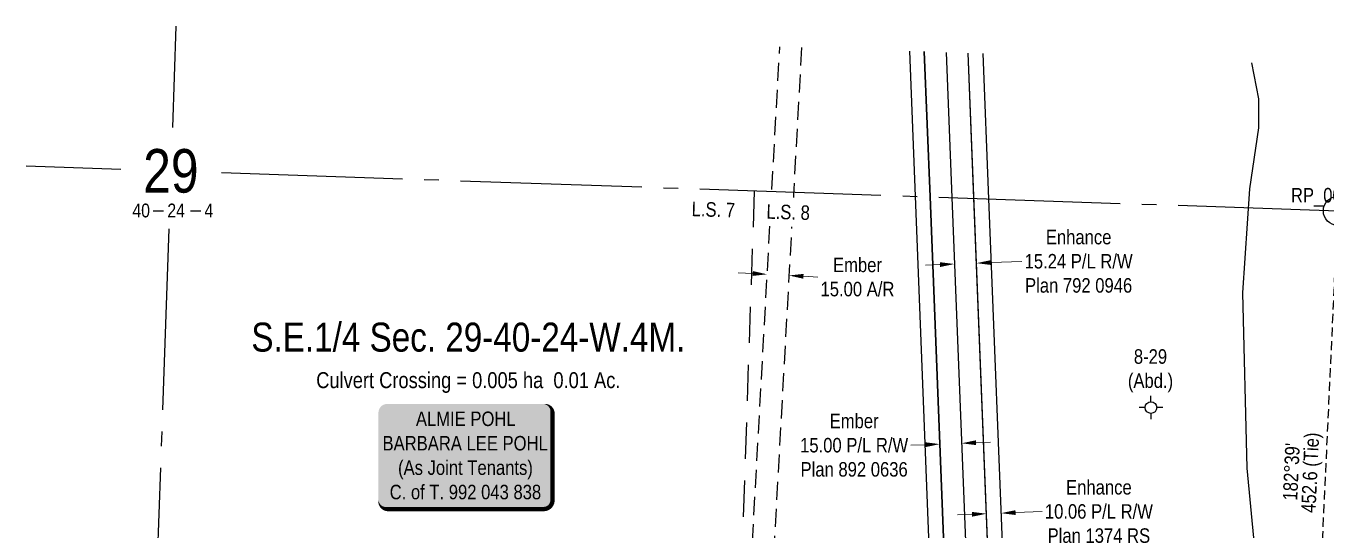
# Model space of a CAD drawing. Extents: x 333588 to 339905, y 5815182 to 5819358.
# Drawn here: x 335300 to 336197, y 5815891 to 5816240 of the extents above; entities that cross this region are included whole.
import ezdxf
from ezdxf.enums import TextEntityAlignment as Align

# ---------------------------------------------------------------- set-up
doc = ezdxf.new("R2010")
doc.units = 0
doc.header["$LTSCALE"] = 5
doc.header["$PDSIZE"] = 0.5
for name, pattern in [('foc-ACCESSROAD', [3.75, 2.5, -1.25]), ('foc-LSD', [8, 5, -3]), ('foc-QUARTERLINE', [33, 25, -3, 2, -3]), ('foc-TIELINE', [1.875, 1.25, -0.625]), ('foc-WHEELTRACKS', [2, 0.4, -1.6])]:
    doc.linetypes.add(name, pattern=pattern)
doc.layers.get('Defpoints').update_dxf_attribs({"color": 9})
for name, color, linetype in [('10', 1, 'Continuous'), ('35', 37, 'Continuous'), ('9', 3, 'Continuous'), ('C-SYMBOL', 7, 'Continuous'), ('CG-NOTES', 7, 'Continuous'), ('F-AR', 190, 'foc-ACCESSROAD'), ('F-RW', 190, 'Continuous'), ('F-WS-S', 8, 'Continuous'), ('L-AREAREQUIRED', 7, 'Continuous'), ('L-BD', 7, 'Continuous'), ('L-SECLBL', 7, 'Continuous'), ('L-SECQ', 8, 'foc-QUARTERLINE'), ('L-SECTION-LSD', 7, 'foc-LSD'), ('L-TIE', 7, 'foc-TIELINE'), ('T-WATER', 160, 'Continuous'), ('T-WATER-P3', 160, 'foc-WHEELTRACKS')]:
    doc.layers.add(name, color=color, linetype=linetype)
doc.layers.add('F-AR-T', color=190, linetype='Continuous', lineweight=9)
doc.layers.add('F-RW-T', color=190, linetype='Continuous', lineweight=9)
doc.styles.add('100L', font='ARIALN.TTF', dxfattribs={"height": 11})
doc.styles.add('175L', font='ARIALN.TTF', dxfattribs={"height": 20})
doc.styles.add('80', font='ARIALN.TTF', dxfattribs={"height": 10})
doc.styles.add('80CG', font='ARIALN.TTF', dxfattribs={"height": 10})
doc.styles.add('80L', font='ARIALN.TTF', dxfattribs={"height": 10})
doc.styles.add('foc-LtypeFont', font='ARIALN.TTF', dxfattribs={"height": 7.35})
doc.styles.add('SIMPLEX', font='ARIALN.TTF')
doc.linetypes.add('foc-TOPO-flowdirection-NOLINE', pattern='A,0,[">",foc-LtypeFont,S=0.3,R=0,X=0,Y=-0.945],-20,[">",foc-LtypeFont,S=0.3,R=0,X=0,Y=-0.945],0', length=20)
doc.dimstyles.new('Compass 5 000', dxfattribs={"dimscale": 5, "dimtxt": 9, "dimasz": 2, "dimexe": 0.2, "dimexo": 0.0625, "dimgap": 0.5, "dimtad": 0, "dimtih": 1, "dimtoh": 1, "dimzin": 0, "dimdsep": 46, "dimtxsty": '80CG', "dimcen": 0.1, "dimse1": 1, "dimse2": 1, "dimclrd": 256, "dimclrt": 256, "dimaunit": 1, "dimadec": 4, "dimazin": 0, "dimtfac": 0.06, "dimtofl": 0, "dimtmove": 0, "dimatfit": 1, "dimfxl": 0.2, "dimtolj": 1, "dimtzin": 0, "dimlwd": -1, "dimarcsym": 0})

# ---------------------------------------------------------------- blocks, each defined once
blk = doc.blocks.new('L-SECLBL')
at = {"layer": '9', "color": 7}
for p, q in [((-5.08, -27.83), (-12.29, -27.83)), ((20.7, -27.83), (13.5, -27.83))]:
    blk.add_line(p, q, dxfattribs=at)
at = {"layer": '10', "color": 2, "style": 'SIMPLEX'}
blk.add_attdef('SEC', text='', height=30, dxfattribs=at).set_placement((0, 0), align=Align.MIDDLE)
at = {"layer": '10', "color": 5, "style": '80L'}
blk.add_attdef('TWP', text='', height=9.5, dxfattribs=at).set_placement((-14.43, -27.37), align=Align.MIDDLE_RIGHT)
blk.add_attdef('RGE', text='', height=9.5, dxfattribs=at).set_placement((3.62, -27.37), align=Align.MIDDLE_CENTER)
blk.add_attdef('MER', text='', height=9.5, dxfattribs=at).set_placement((23.17, -27.37), align=Align.MIDDLE_LEFT)
blk = doc.blocks.new('*D430')
at = {"layer": 'Defpoints', "color": 0, "transparency": 16777216}
for p in [(335918.63, 5815980.06), (335928.63, 5815980.45), (335923.73, 5815851.75)]:
    blk.add_point(p, dxfattribs=at)
at = {"layer": 'F-RW-T', "transparency": 16777216}
for p, q in [((335913.73, 5815851.35), (335903.74, 5815850.95)), ((335943.71, 5815852.54), (335953.7, 5815852.94))]:
    blk.add_line(p, q, dxfattribs=at)
for points in [[(335943.64, 5815854.21), (335943.78, 5815850.87), (335933.72, 5815852.14)], [(335913.67, 5815853.02), (335913.8, 5815849.69), (335923.73, 5815851.75)]]:
    blk.add_solid(points, dxfattribs=at)
at = {"layer": 'F-RW-T', "transparency": 16777216, "insert": (335864.66, 5815850.95), "char_height": 10, "attachment_point": 5, "style": '80CG'}
blk.add_mtext('\\A1;Enhance\\P10.00 P/L R/W\\PPlan 962 1095', dxfattribs=at)
blk = doc.blocks.new('*D431')
at = {"layer": 'Defpoints', "color": 0, "transparency": 16777216}
for p in [(335929.78, 5815951.33), (335930.44, 5815934.88), (335945.42, 5815935.47)]:
    blk.add_point(p, dxfattribs=at)
at = {"layer": 'F-RW-T', "transparency": 16777216}
for p, q in [((335954.76, 5815952.32), (335964.75, 5815952.72)), ((335919.79, 5815950.93), (335909.8, 5815950.53))]:
    blk.add_line(p, q, dxfattribs=at)
for points in [[(335919.73, 5815952.6), (335919.86, 5815949.27), (335929.78, 5815951.33)], [(335954.7, 5815953.98), (335954.83, 5815950.65), (335944.77, 5815951.92)]]:
    blk.add_solid(points, dxfattribs=at)
at = {"layer": 'F-RW-T', "transparency": 16777216, "insert": (335870.71, 5815950.53), "char_height": 10, "attachment_point": 5, "style": '80CG'}
blk.add_mtext('\\A1;Ember\\P15.00 P/L R/W\\PPlan 892 0636', dxfattribs=at)
blk = doc.blocks.new('*D432')
at = {"layer": 'Defpoints', "color": 0, "transparency": 16777216}
for p in [(335955.08, 5816076.17), (335941.88, 5816024.57), (335957.1, 5816025.17)]:
    blk.add_point(p, dxfattribs=at)
at = {"layer": 'F-RW-T', "transparency": 16777216}
for p, q in [((335929.87, 5816075.17), (335919.88, 5816074.77)), ((335965.07, 5816076.56), (335986.39, 5816077.41))]:
    blk.add_line(p, q, dxfattribs=at)
for points in [[(335965.01, 5816078.23), (335965.14, 5816074.9), (335955.08, 5816076.17)], [(335929.8, 5816076.83), (335929.93, 5816073.5), (335939.86, 5816075.56)]]:
    blk.add_solid(points, dxfattribs=at)
at = {"layer": 'F-RW-T', "transparency": 16777216, "insert": (336025.47, 5816077.41), "char_height": 10, "attachment_point": 5, "style": '80CG'}
blk.add_mtext('\\A1;Enhance\\P15.24 P/L R/W\\PPlan 792 0946', dxfattribs=at)
blk = doc.blocks.new('*D433')
at = {"layer": 'Defpoints', "color": 0, "transparency": 16777216}
for p in [(335972, 5815903.72), (335962.9, 5815879.49), (335972.94, 5815879.89)]:
    blk.add_point(p, dxfattribs=at)
at = {"layer": 'F-RW-T', "transparency": 16777216}
for p, q in [((335951.96, 5815902.92), (335941.97, 5815902.53)), ((335981.99, 5815904.11), (336000.35, 5815904.84))]:
    blk.add_line(p, q, dxfattribs=at)
for points in [[(335951.9, 5815904.59), (335952.03, 5815901.26), (335961.95, 5815903.32)], [(335981.92, 5815905.78), (335982.06, 5815902.45), (335972, 5815903.72)]]:
    blk.add_solid(points, dxfattribs=at)
at = {"layer": 'F-RW-T', "transparency": 16777216, "insert": (336039.44, 5815904.84), "char_height": 10, "attachment_point": 5, "style": '80CG'}
blk.add_mtext('\\A1;Enhance\\P10.06 P/L R/W\\PPlan 1374 RS', dxfattribs=at)
blk = doc.blocks.new('*D453')
at = {"layer": 'Defpoints', "color": 0, "transparency": 16777216}
for p in [(335825.77, 5816067.65), (335808.82, 5816032.61), (335823.79, 5816031.78)]:
    blk.add_point(p, dxfattribs=at)
at = {"layer": 'F-AR-T', "transparency": 16777216}
for p, q in [((335800.81, 5816069.02), (335790.82, 5816069.57)), ((335835.75, 5816067.1), (335845.74, 5816066.55))]:
    blk.add_line(p, q, dxfattribs=at)
for points in [[(335800.9, 5816070.69), (335800.72, 5816067.36), (335810.79, 5816068.47)], [(335835.84, 5816068.76), (335835.66, 5816065.44), (335825.77, 5816067.65)]]:
    blk.add_solid(points, dxfattribs=at)
at = {"layer": 'F-AR-T', "transparency": 16777216, "insert": (335873.02, 5816066.55), "char_height": 10, "width": 254.4563, "attachment_point": 5, "style": '80CG'}
blk.add_mtext('\\A1;Ember\\P15.00 A/R', dxfattribs=at)
blk = doc.blocks.new('GABD')
for p, q in [((-0.81, 0), (-1.62, 0)), ((0, 0.81), (0, 1.62)), ((1.62, 0), (0.81, 0)), ((0, -0.81), (0, -1.62))]:
    blk.add_line(p, q)
blk.add_circle((0, 0), 0.8)
blk = doc.blocks.new('*U459')
h = blk.add_hatch(color=59)
edge = h.paths.add_edge_path()
edge.add_line((-54, -37), (54, -37))
edge.add_arc((54, -31), 6, 270, 360)
edge.add_line((60, -31), (60, 29.5))
edge.add_arc((54, 29.5), 6, 0, 90)
edge.add_line((54, 35.5), (-54, 35.5))
edge.add_arc((-54, 29.5), 6, 90, 180)
edge.add_line((-60, 29.5), (-60, -31))
edge.add_arc((-54, -31), 6, 180, 270)
at = {"color": 1, "flags": 128}
blk.add_lwpolyline([(-54, -37, 3, 3, 0), (54, -37, 3, 3, 0.414214), (60, -31, 3, 3, 0), (60, 29.5, 3, 0, 0.414214), (54, 35.5, 0, 0, 0), (-54, 35.5, 0, 0, 0.414214), (-60, 29.5, 0, 0, 0), (-60, -31, 0, 3, 0.414214)], format="xyseb", close=True, dxfattribs=at)
blk.add_lwpolyline([(-48.61, 25.47, 0, 7.5, 0), (0, 0, 0, 0, 0)], format="xyseb", dxfattribs=at)
at = {"color": 1, "style": '80'}
blk.add_attdef('ENTER_TEXT_001', (-35.99, -5), '', height=10, dxfattribs=at)

msp = doc.modelspace()

# ---------------------------------------------------------------- linework, layer by layer
at = {"layer": '35', "color": 3}
msp.add_circle((336204.193, 5816112.273), 9.998, dxfattribs=at)
at = {"layer": 'F-AR', "flags": 128}
msp.add_lwpolyline([(335834.419, 5816224.974), (335810.497, 5815789.986), (335795.517, 5815790.705), (335819.427, 5816225.488)], dxfattribs=at)
at = {"layer": 'F-RW', "flags": 128}
for points in [[(335919.032, 5816222.077), (335923.013, 5816121.933), (335942.848, 5815616.504), (335932.86, 5815616.11), (335912.991, 5816122.276), (335909.01, 5816222.42)], [(335934.062, 5816221.562), (335938.044, 5816121.42), (335963.491, 5815479.675), (335948.505, 5815479.081), (335943.454, 5815601.182), (335942.848, 5815616.504), (335923.013, 5816121.933), (335919.032, 5816222.077)], [(335934.062, 5816221.562), (335938.044, 5816121.42), (335963.491, 5815479.675), (335980.135, 5815476.026), (335988.053, 5815474.425), (335991.239, 5815489.327), (335978.252, 5815492.101), (335975.046, 5815573.003), (335953.319, 5816120.899), (335949.335, 5816221.039)], [(335959.418, 5816220.694), (335963.399, 5816120.555), (335984.991, 5815576.029), (336038.711, 5815488.354), (336031.697, 5815480.589), (335975.046, 5815573.003), (335949.331, 5816221.039)]]:
    msp.add_lwpolyline(points, dxfattribs=at)
at = {"layer": 'L-SECQ', "flags": 128}
for points in [[(335403.196, 5816239.74), (335400.737, 5816169.833)], [(335299.809, 5816143.279), (335365.24, 5816141.036)], [(335434.468, 5816138.662), (336204.193, 5816112.273)], [(335398.278, 5816099.891), (335371.413, 5815335.927)]]:
    msp.add_lwpolyline(points, dxfattribs=at)
at = {"layer": 'L-SECTION-LSD', "flags": 128}
msp.add_lwpolyline([(335801.845, 5816126.067), (335774.447, 5815322.597)], dxfattribs=at)
at = {"layer": 'L-TIE', "flags": 128}
msp.add_lwpolyline([(336183.23, 5815660.264), (336204.193, 5816112.273)], dxfattribs=at)
at = {"layer": 'T-WATER', "flags": 128}
msp.add_lwpolyline([(336208.722, 5815639.917), (336169.726, 5815666.432), (336148.83, 5815690.587), (336138.388, 5815706.748), (336137.472, 5815724.061), (336147.607, 5815838.802), (336146.606, 5815881.753), (336141.616, 5815934.704), (336138.613, 5816055.585), (336143.611, 5816127.515), (336149.599, 5816169.466), (336149.598, 5816189.447), (336144.934, 5816214.341)], dxfattribs=at)
at = {"layer": 'T-WATER-P3', "linetype": 'foc-TOPO-flowdirection-NOLINE', "flags": 128}
msp.add_lwpolyline([(336504.261, 5815621.01), (336479.282, 5815615.019), (336436.322, 5815595.04), (336386.373, 5815585.05), (336358.403, 5815572.059), (336346.414, 5815562.069), (336330.433, 5815558.08), (336313.453, 5815561.07), (336298.463, 5815567.07), (336284.483, 5815575.059), (336273.493, 5815584.05), (336253.512, 5815606.029), (336228.533, 5815622.009), (336217.542, 5815631.999), (336208.722, 5815639.917), (336169.726, 5815666.432), (336148.83, 5815690.587), (336138.388, 5815706.748), (336137.472, 5815724.061), (336147.607, 5815838.802), (336146.606, 5815881.753), (336141.616, 5815934.704), (336138.613, 5816055.585), (336143.611, 5816127.515), (336149.599, 5816169.466), (336149.598, 5816189.447), (336144.934, 5816214.341)], dxfattribs=at)

# ---------------------------------------------------------------- block references
at = {"layer": 'CG-NOTES'}
ref = msp.add_blockref('*U459', (335602.757, 5815943.545), dxfattribs=dict(at, xscale=0.9997959999999999, yscale=0.9997959999999999, zscale=0.9997959999999999))
ref.add_attrib('ENTER_TEXT_001', 'ALMIE POHL', (335568.6, 5815963.8), dxfattribs={"layer": '0', "color": 1, "height": 9.998, "style": '80'})
ref.add_attrib('ENTER_TEXT_002', 'BARBARA LEE POHL', (335545.586, 5815946.96), dxfattribs={"layer": '0', "color": 1, "height": 9.99796, "style": '80'})
ref.add_attrib('ENTER_TEXT_003', '(As Joint Tenants)', (335556.286, 5815930.126), dxfattribs={"layer": '0', "color": 1, "height": 9.99796, "style": '80'})
ref.add_attrib('ENTER_TEXT_004', 'C. of T. 992 043 838', (335550.524, 5815913.285), dxfattribs={"layer": '0', "color": 1, "height": 9.99796, "style": '80'})
at = {"layer": 'F-WS-S', "xscale": 4.998979999999968, "yscale": 4.998979999999968, "zscale": 4.998979999999968}
msp.add_blockref('GABD', (336075.35, 5815976.537), dxfattribs=at)
at = {"layer": 'L-SECLBL', "xscale": 0.9997959999999999, "yscale": 0.9997959999999999, "zscale": 0.9997959999999999}
msp.add_blockref('L-SECLBL', (335399.683, 5816139.855), dxfattribs=at).add_auto_attribs({'SEC': '29', 'TWP': '40', 'RGE': '24', 'MER': '4'})

# ---------------------------------------------------------------- texts
at = {"layer": '35', "color": 3, "style": '80'}
msp.add_attdef('RP_001', (336171.839, 5816118.026), 'RP', height=9.998, dxfattribs=at)
at = {"layer": 'C-SYMBOL', "color": 3, "style": '175L'}
msp.add_text('S.E.1/4 Sec. 29-40-24-W.4M.', height=19.99592, dxfattribs=at).set_placement((335604.742, 5816009.148), align=Align.BOTTOM_CENTER)
at = {"layer": 'F-RW-T', "insert": (336075.011, 5816001.93), "char_height": 9.998, "width": 21.94641, "attachment_point": 5, "style": '80CG'}
msp.add_mtext('\\A1;8-29\\P(Abd.)', dxfattribs=at)
at = {"layer": 'L-AREAREQUIRED', "color": 5, "style": '100L'}
msp.add_text('Culvert Crossing = 0.005 ha  0.01 Ac.', height=10.99776, dxfattribs=at).set_placement((335604.742, 5815986.652), align=Align.BOTTOM_CENTER)
at = {"layer": 'L-BD', "style": '80L'}
for s, height, p in [('452.6 (Tie)', 9.99796, (336186.306, 5815931.607)), ("182%%d39'", 9.998, (336172.074, 5815932.267))]:
    msp.add_text(s, height=height, rotation=87.3447, dxfattribs=at).set_placement(p, align=Align.MIDDLE)

# ---------------------------------------------------------------- dimensions: what is measured, and where the dimension line sits
at = {"layer": 'F-AR-T'}
dim = msp.add_linear_dim(base=(335825.767, 5816067.649), p1=(335808.82, 5816032.608), p2=(335823.794, 5816031.784), angle=356.852177, text='Ember\\P15.00 A/R', dimstyle='Compass 5 000', dxfattribs=at)
dim.commit()
dim.dimension.update_dxf_attribs({"geometry": '*D453', "text_midpoint": (335873.018, 5816066.551), "dimtype": 161})
at = {"layer": 'F-RW-T'}
for base, p1, p2, angle, text, picture, middle in [((335955.079, 5816076.167), (335941.884, 5816024.567), (335957.103, 5816025.171), 2.272416, 'Enhance\\P15.24 P/L R/W\\PPlan 792 0946', '*D432', (336025.472, 5816077.409)), ((335929.783, 5815951.327), (335945.423, 5815935.472), (335930.436, 5815934.877), 182.272526, 'Ember\\P15.00 P/L R/W\\PPlan 892 0636', '*D431', (335870.713, 5815950.534)), ((335923.726, 5815851.747), (335928.627, 5815980.453), (335918.634, 5815980.056), 182.27235, 'Enhance\\P10.00 P/L R/W\\PPlan 962 1095', '*D430', (335864.656, 5815850.954)), ((335971.997, 5815903.717), (335962.898, 5815879.487), (335972.942, 5815879.885), 2.27075, 'Enhance\\P10.06 P/L R/W\\PPlan 1374 RS', '*D433', (336039.439, 5815904.841))]:
    dim = msp.add_linear_dim(base=base, p1=p1, p2=p2, angle=angle, text=text, dimstyle='Compass 5 000', dxfattribs=at)
    dim.commit()
    dim.dimension.update_dxf_attribs({"geometry": picture, "text_midpoint": middle, "dimtype": 161})

# ---------------------------------------------------------------- next in the draw order: texts
at = {"layer": 'L-SECTION-LSD', "attachment_point": 1, "rotation": 358.225655, "style": '100L', "bg_fill": 3, "box_fill_scale": 1.5, "bg_fill_color": 256, "bg_fill_transparency": 0}
for s, width, insert, char_height in [('\\pi2.30565;L.S. 7', 30.87417, (335756.556, 5816118.683), 9.99796), ('L.S. 8', 30.39494, (335810.416, 5816116.841), 9.998)]:
    msp.add_mtext_dynamic_manual_height_columns(s, width=width, gutter_width=54.989, heights=[0], dxfattribs=dict(at, insert=insert, char_height=char_height))

doc.saveas('drawing.dxf')
